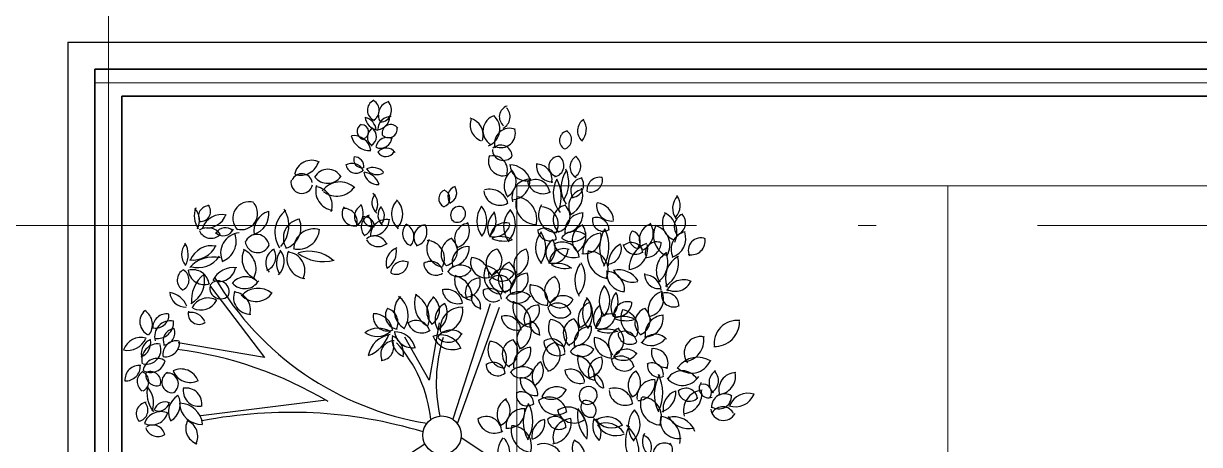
# Model space of a CAD drawing. Header units: inches. Extents: x 13 to 261, y -112 to -47.
# Drawn here: x 16.1 to 22.65, y -54.07 to -51.72 of the extents above; entities that cross this region are included whole.
import ezdxf

# ---------------------------------------------------------------- set-up
doc = ezdxf.new("R2010")
doc.units = ezdxf.units.IN
doc.header["$MEASUREMENT"] = 0
doc.linetypes.add('ACAD_ISO04W100', pattern=[30, 24, -3, 0, -3])
for name, color, linetype, lineweight in [('CAJONES', 3, 'Continuous', 20), ('COTAS', 192, 'Continuous', 13), ('EJES', 1, 'ACAD_ISO04W100', 13), ('MUROS', 5, 'Continuous', 35), ('TERRENO', 8, 'Continuous', 25)]:
    doc.layers.add(name, color=color, linetype=linetype, lineweight=lineweight)

msp = doc.modelspace()

# ---------------------------------------------------------------- linework, layer by layer
for p, q in [((17.144, -53.1878), (17.4457, -53.5839)), ((18.701, -53.2832), (18.4935, -53.9272)), ((18.5191, -53.9514), (18.7539, -53.3018)), ((18.4177, -53.3892), (18.3615, -53.7084)), ((17.4457, -53.5839), (16.9651, -53.501)), ((18.3615, -53.7084), (18.2262, -53.4698)), ((17.0912, -53.906), (17.7884, -53.8184)), ((19.4498, -54.632), (18.5398, -54.0302))]:
    msp.add_line(p, q)
msp.add_circle((18.4336, -54.016), 0.1071)
for centre, radius, start, end in [((18.0787, -52.2053), 0.0607, 113.92168, 249.82538), ((18.022, -52.2066), 0.0623, 303.38362, 59.53571), ((18.1541, -52.2306), 0.0751, 102.68561, 211.90429), ((18.0848, -52.2048), 0.0677, 274.97534, 44.91), ((18.8162, -52.2421), 0.0636, 108.85497, 231.63937), ((18.7397, -52.2413), 0.0729, 298.30121, 43.5233), ((18.091, -52.2319), 0.0868, 188.31163, 258.45357), ((17.9882, -52.3218), 0.0786, 4.89311, 76.74158), ((18.1481, -52.3122), 0.0714, 87.83448, 179.53765), ((18.0635, -52.2349), 0.0807, 279.7826, 355.7888), ((18.6852, -52.2863), 0.0951, 158.52429, 248.84413), ((18.5626, -52.3458), 0.1008, 343.91398, 73.70594), ((18.749, -52.32), 0.0872, 105.38493, 240.0186), ((18.656, -52.311), 0.0998, 291.34146, 50.05033), ((19.263, -52.32), 0.0748, 122.38649, 227.96679), ((18.0054, -52.3239), 0.0452, 117.71926, 256.28575), ((17.9853, -52.3259), 0.0393, 285.90119, 89.30448), ((18.0755, -52.3557), 0.0576, 118.18339, 238.2577), ((18.0118, -52.3519), 0.0567, 301.6623, 54.90472), ((18.1357, -52.3089), 0.0491, 223.35159, 9.43059), ((18.1485, -52.3336), 0.0484, 35.97062, 189.33151), ((18.811, -52.3909), 0.0853, 67.92729, 195.67829), ((18.7631, -52.3343), 0.0792, 245.23908, 17.627), ((19.1417, -52.3735), 0.0538, 99.71079, 240.85476), ((19.1006, -52.3684), 0.0542, 285.96818, 60.5063), ((19.1416, -52.3114), 0.0961, 317.16538, 32.94866), ((18.0318, -52.3236), 0.1063, 193.50861, 273.0872), ((17.9411, -52.4441), 0.0975, 10.20437, 96.97908), ((18.128, -52.4207), 0.0637, 61.73483, 169.05093), ((18.091, -52.3541), 0.0627, 246.28865, 359.70714), ((18.1239, -52.4769), 0.061, 36.14127, 140.79956), ((18.1214, -52.4118), 0.052, 210.65549, 332.4807), ((18.776, -52.4226), 0.0621, 181.18898, 321.3336), ((18.7607, -52.4631), 0.0636, 3.52739, 133.18259), ((17.707, -52.5805), 0.0964, 62.42941, 169.28232), ((17.6465, -52.4626), 0.1044, 252.49414, 344.32581), ((17.932, -52.5719), 0.0704, 26.87193, 120.48671), ((17.954, -52.5002), 0.056, 192.9724, 318.99675), ((17.9861, -52.4807), 0.0446, 156.46896, 283.25491), ((17.9456, -52.5176), 0.0527, 350.87823, 91.19175), ((18.7741, -52.4886), 0.082, 158.0733, 286.37245), ((18.7182, -52.5391), 0.08, 342.45729, 100.26574), ((18.8057, -52.6366), 0.1281, 18.26331, 88.3325), ((18.9033, -52.5085), 0.0898, 178.87525, 284.02542), ((18.9605, -52.5919), 0.0859, 348.24649, 92.16976), ((19.0495, -52.5142), 0.09, 173.14198, 270.58255), ((19.0843, -52.5187), 0.0559, 86.43784, 252.64696), ((19.049, -52.5141), 0.0635, 282.51585, 54.91138), ((19.2121, -52.521), 0.0661, 117.23721, 242.40261), ((19.1397, -52.5178), 0.0668, 298.22565, 55.37996), ((17.6529, -52.6177), 0.059, 9.34443, 157.53555), ((17.7982, -52.6183), 0.0842, 29.50185, 151.18458), ((17.7968, -52.5212), 0.091, 218.23943, 323.75607), ((18.0792, -52.5378), 0.0819, 188.84564, 271.95322), ((17.986, -52.6511), 0.102, 18.01612, 82.01819), ((18.0487, -52.6034), 0.0793, 41.34306, 116.57951), ((18.072, -52.4966), 0.0676, 210.9884, 303.70951), ((18.8797, -52.6261), 0.1004, 122.14069, 216.85389), ((18.7522, -52.603), 0.0946, 297.62397, 42.95038), ((19.2646, -52.6356), 0.1684, 145.16433, 213.74404), ((18.9593, -52.6093), 0.1807, 326.79962, 24.8739), ((19.2206, -52.6528), 0.0697, 94.70919, 216.00335), ((19.1505, -52.6205), 0.0716, 272.93448, 33.59366), ((19.312, -52.6502), 0.0713, 78.61344, 187.52006), ((19.2595, -52.5934), 0.0679, 261.25089, 12.05229), ((17.6533, -52.6078), 0.061, 168.63658, 347.92973), ((17.8406, -52.6537), 0.1104, 164.59803, 260.89584), ((17.7202, -52.7334), 0.1021, 339.82396, 82.07737), ((17.8649, -52.7248), 0.1202, 46.07083, 144.43968), ((17.8486, -52.5676), 0.1168, 230.52395, 326.75364), ((18.4665, -52.6977), 0.0509, 109.53087, 241.42824), ((18.5246, -52.6862), 0.0588, 107.6026, 220.09993), ((18.4554, -52.6654), 0.0602, 292.38192, 35.47756), ((18.6998, -52.7491), 0.1037, 13.28273, 106.18421), ((18.9224, -52.689), 0.0991, 86.14038, 195.65275), ((18.8158, -52.5974), 0.1081, 274.5739, 4.01483), ((18.9944, -52.584), 0.0862, 191.10665, 300.07559), ((18.9538, -52.6709), 0.0793, 9.14206, 119.81267), ((19.2209, -52.6682), 0.1678, 152.21612, 219.76315), ((18.9023, -52.686), 0.1954, 338.3493, 29.44005), ((19.2362, -52.7401), 0.0969, 104.41598, 209.36017), ((19.1, -52.6797), 0.117, 294.91407, 19.83167), ((17.3601, -52.8072), 0.0915, 73.17349, 224.61592), ((18.1205, -52.7203), 0.0772, 142.32479, 229.06313), ((17.9961, -52.7286), 0.0799, 329.13774, 48.58975), ((18.2592, -52.7837), 0.1069, 134.84642, 229.62968), ((18.1053, -52.7846), 0.1097, 318.27318, 46.41661), ((18.4291, -52.6965), 0.0487, 287.57352, 69.17597), ((18.7553, -52.6445), 0.0899, 185.70376, 298.97365), ((18.9591, -52.7276), 0.1146, 161.02226, 269.60673), ((18.8332, -52.8146), 0.1286, 344.4921, 82.37913), ((19.8185, -52.7517), 0.1006, 136.78702, 216.16046), ((19.6674, -52.736), 0.0929, 315.9846, 36.89162), ((17.1847, -52.7933), 0.1303, 160.29202, 213.4828), ((16.9826, -52.8195), 0.1008, 332.68321, 42.01309), ((17.135, -52.7952), 0.0571, 86.94366, 212.92682), ((17.0886, -52.769), 0.0559, 265.17133, 42.04616), ((17.3164, -52.7803), 0.0904, 253.90175, 39.61603), ((17.3511, -52.7827), 0.1187, 285.90527, 6.90557), ((17.5023, -52.8793), 0.1161, 107.69341, 189.37288), ((17.6559, -52.8863), 0.1529, 127.13817, 213.99299), ((17.4117, -52.8483), 0.1696, 317.00476, 32.61776), ((17.9464, -52.7807), 0.0693, 147.41084, 279.97006), ((17.8866, -52.8269), 0.0751, 339.61638, 92.50374), ((18.0162, -52.7973), 0.0702, 115.61991, 222.92703), ((17.9033, -52.7779), 0.0916, 312.90614, 31.73028), ((18.1541, -52.791), 0.0771, 140.14093, 228.1827), ((18.0431, -52.7937), 0.0698, 318.66834, 46.44106), ((18.5295, -52.789), 0.048, 61.01228, 235.08035), ((18.5172, -52.7821), 0.0476, 250.16554, 52.9637), ((18.7641, -52.8224), 0.137, 143.16677, 218.14729), ((18.5445, -52.8241), 0.1387, 323.24776, 37.60084), ((18.7973, -52.8583), 0.1099, 131.35326, 209.06391), ((18.6144, -52.8211), 0.1205, 315.02999, 24.55199), ((18.914, -52.8533), 0.1373, 137.48635, 218.05505), ((18.7154, -52.8396), 0.127, 311.71984, 39.26372), ((19.0683, -52.7882), 0.0974, 145.27002, 274.02305), ((18.9828, -52.8413), 0.0981, 330.43089, 85.89022), ((19.1374, -52.8174), 0.0849, 100.48635, 232.72471), ((19.0611, -52.7987), 0.0856, 287.24581, 47.52367), ((19.1093, -52.782), 0.1086, 273.16224, 3.84646), ((19.2224, -52.882), 0.1043, 91.75674, 183.79039), ((19.3798, -52.7374), 0.0853, 169.50456, 275.73619), ((19.2859, -52.8239), 0.1031, 3.36467, 83.21766), ((19.7628, -52.8331), 0.1019, 146.89945, 247.90523), ((19.6203, -52.8868), 0.122, 333.65568, 64.58258), ((17.2044, -52.8976), 0.1108, 75.58359, 161.67529), ((17.1242, -52.7482), 0.1129, 257.92892, 341.23686), ((17.6566, -52.9176), 0.1067, 97.76719, 211.5276), ((17.5254, -52.858), 0.123, 288.69132, 20.42857), ((18.0534, -52.8558), 0.0699, 110.97195, 224.91354), ((18.0457, -52.7997), 0.0539, 176.03984, 283.2904), ((18.0018, -52.855), 0.056, 7.96456, 98.63125), ((17.977, -52.8423), 0.0656, 290.37412, 47.84887), ((18.1235, -52.9026), 0.088, 78.40517, 182.53464), ((18.0455, -52.8094), 0.0952, 268.00403, 358.11403), ((18.2853, -52.8928), 0.0713, 131.99285, 249.13242), ((18.1998, -52.9103), 0.0777, 319.06303, 62.06223), ((18.3475, -52.9136), 0.0707, 96.11952, 222.58265), ((18.2681, -52.8827), 0.082, 287.06815, 28.78201), ((18.5908, -52.9211), 0.0868, 97.68651, 214.84583), ((18.4883, -52.8762), 0.0985, 287.49578, 27.97114), ((18.7869, -52.9169), 0.0847, 72.69506, 173.03412), ((18.7264, -52.8239), 0.0868, 255.49863, 349.81989), ((19.2474, -52.9285), 0.0889, 109.96526, 226.45138), ((19.129, -52.9065), 0.106, 304.78436, 37.31294), ((19.2946, -52.8725), 0.0694, 359.59303, 111.58413), ((19.3327, -52.8184), 0.0611, 170.72431, 298.27519), ((19.6244, -52.9275), 0.0928, 107.43882, 214.98892), ((19.5092, -52.8912), 0.1011, 295.65017, 34.4069), ((19.8038, -52.854), 0.0767, 114.0369, 223.50951), ((19.7171, -52.8334), 0.0726, 290.60579, 44.08887), ((17.1288, -52.9488), 0.0884, 35.77376, 122.51733), ((17.1473, -52.8482), 0.0707, 204.05844, 314.47066), ((17.2162, -52.8435), 0.0608, 223.74418, 336.19976), ((17.2268, -52.9194), 0.0596, 46.13214, 150.50482), ((17.3135, -53.001), 0.1125, 95.1628, 205.60561), ((17.1683, -52.9347), 0.1195, 289.73533, 20.28682), ((17.4021, -52.9659), 0.0689, 5.94946, 159.57358), ((17.6326, -52.8606), 0.119, 256.75364, 356.60202), ((17.7197, -52.9783), 0.112, 72.74363, 180.36233), ((18.0587, -52.976), 0.0707, 18.00337, 130.96587), ((18.7606, -53.0435), 0.1341, 60.30078, 112.02133), ((19.0882, -52.9704), 0.1338, 140.91935, 221.47754), ((19.0341, -52.8653), 0.0676, 183.56256, 302.70277), ((19.0047, -52.9278), 0.0653, 2.9178, 123.87554), ((18.8601, -52.9709), 0.1512, 324.44084, 35.58139), ((19.1725, -52.9718), 0.0922, 46.79371, 143.52903), ((19.1578, -52.835), 0.1021, 234.51144, 318.48629), ((19.2267, -52.9113), 0.0933, 260.78189, 11.57404), ((19.3266, -52.9994), 0.1094, 94.05931, 182.85268), ((19.5132, -52.9704), 0.2018, 148.63217, 209.7893), ((19.1339, -52.9639), 0.2291, 331.48766, 24.33627), ((19.5364, -52.9179), 0.0591, 136.24075, 260.67303), ((19.478, -52.9359), 0.0595, 321.02459, 73.28351), ((19.7334, -52.9034), 0.1229, 153.29425, 242.9286), ((19.5893, -52.9566), 0.1137, 329.32534, 72.46005), ((19.8093, -52.9797), 0.0998, 102.06485, 206.29095), ((19.6789, -52.9183), 0.1123, 288.85722, 18.5699), ((17.0757, -53.0089), 0.0926, 139.8913, 219.83505), ((16.8948, -53.0107), 0.1257, 331.28214, 31.1149), ((17.0489, -52.9028), 0.1371, 261.14143, 336.78972), ((17.1507, -53.0872), 0.1271, 78.673, 158.94398), ((17.4066, -52.9296), 0.0691, 186.10476, 340.43593), ((18.0779, -52.8921), 0.0734, 207.88998, 312.75994), ((18.2135, -53.0581), 0.0919, 109.40832, 197.51598), ((18.0718, -52.9923), 0.1083, 300.44578, 9.87124), ((18.4525, -52.9757), 0.1035, 151.32666, 261.30757), ((18.3473, -53.0318), 0.1003, 334.70732, 87.72624), ((18.5196, -53.0042), 0.0914, 109.74111, 227.84806), ((18.4349, -52.9888), 0.0849, 285.79987, 54.55565), ((18.4802, -52.9716), 0.1044, 274.08938, 5.24666), ((18.5783, -53.0539), 0.0886, 84.81587, 197.94164), ((18.7773, -52.7646), 0.1693, 247.08114, 285.97012), ((19.0999, -52.9995), 0.0878, 124.2551, 223.50336), ((18.9599, -52.9782), 0.1048, 310.47171, 29.31965), ((19.1122, -53.0571), 0.0808, 68.53571, 180.85041), ((19.1665, -52.9065), 0.1196, 203.30244, 285.25765), ((19.1042, -53.0329), 0.0934, 5.97977, 119.26537), ((19.3453, -52.9771), 0.0873, 277.59564, 15.10781), ((19.4866, -53.0647), 0.1277, 117.34051, 183.27288), ((19.5112, -52.9373), 0.0705, 192.41826, 303.90019), ((19.4886, -53.0068), 0.064, 6.2156, 135.81941), ((19.4625, -52.9761), 0.1169, 276.04882, 11.64334), ((19.6267, -53.0894), 0.1516, 110.74006, 181.91109), ((19.6299, -53.0033), 0.0645, 66.35838, 190.74891), ((19.5685, -52.9399), 0.0855, 268.1515, 359.8351), ((19.8739, -52.9852), 0.0686, 66.78237, 207.21434), ((19.8234, -52.9349), 0.0756, 256.17769, 11.73521), ((17.158, -53.1927), 0.1697, 76.02165, 138.93291), ((17.0735, -52.9366), 0.1458, 254.02342, 326.14008), ((17.4373, -53.0345), 0.1171, 153.31148, 246.95196), ((17.282, -53.0884), 0.1161, 332.95618, 66.79949), ((17.535, -53.054), 0.0829, 115.21108, 219.74433), ((17.4286, -53.0229), 0.0801, 292.34203, 31.19774), ((17.6272, -53.057), 0.1158, 143.94876, 211.93917), ((17.452, -53.0482), 0.1027, 314.14219, 37.9823), ((17.6812, -53.0325), 0.1111, 158.15175, 263.69573), ((17.566, -53.0995), 0.1044, 334.62149, 84.62342), ((17.7714, -52.8201), 0.2287, 232.3049, 285.54675), ((17.6954, -53.1849), 0.1941, 47.31759, 108.31253), ((18.6774, -53.0539), 0.0846, 161.89683, 288.92191), ((18.5924, -53.1298), 0.1034, 354.26456, 86.67), ((18.7629, -53.0591), 0.0839, 107.33832, 232.64617), ((18.6826, -53.0424), 0.0853, 286.59848, 48.16612), ((18.9255, -53.0681), 0.0917, 103.06792, 209.66029), ((18.8139, -53.028), 0.1008, 287.46599, 28.48285), ((19.0499, -52.9713), 0.0865, 254.37033, 354.59287), ((19.3726, -53.0153), 0.1284, 166.90396, 260.45662), ((19.255, -53.0952), 0.1038, 333.61685, 94.27002), ((19.7394, -53.0978), 0.1126, 118.96097, 215.47664), ((19.5544, -53.0536), 0.1372, 308.33421, 23.74437), ((19.5989, -53.056), 0.1515, 301.28204, 14.30972), ((19.8139, -53.1397), 0.136, 117.80018, 201.80639), ((17.0236, -53.1517), 0.0644, 116.72033, 240.19891), ((16.9618, -53.1505), 0.0633, 299.86628, 60.52199), ((17.1102, -53.0851), 0.0914, 186.53569, 289.95266), ((17.0456, -53.1861), 0.0921, 7.18733, 105.0769), ((17.2697, -53.2059), 0.1237, 79.79803, 155.13171), ((17.1928, -53.0673), 0.0917, 248.55464, 351.13521), ((18.2179, -53.1161), 0.0695, 66.69332, 178.14022), ((18.1784, -53.053), 0.0665, 245.44178, 4.71261), ((18.3995, -53.0568), 0.0676, 180.37126, 303.10074), ((18.3709, -53.1155), 0.0683, 8.08473, 123.75421), ((18.5367, -53.1574), 0.0888, 48.23839, 145.66877), ((18.5275, -53.0537), 0.0788, 218.70321, 329.50682), ((18.7703, -53.1272), 0.1034, 150.14566, 267.09326), ((18.6567, -53.185), 0.1158, 337.17382, 79.18733), ((18.7759, -53.1654), 0.0755, 37.94528, 153.70905), ((18.8461, -53.1439), 0.0988, 111.68953, 233.44021), ((18.7455, -53.1284), 0.0986, 293.62676, 49.26844), ((19.1178, -52.94), 0.1464, 239.00338, 283.56949), ((19.0804, -53.1696), 0.1103, 48.14406, 108.40438), ((19.338, -53.1551), 0.1645, 145.02658, 211.56866), ((19.0835, -53.1361), 0.148, 318.56884, 32.87734), ((19.3456, -53.2071), 0.1049, 356.22956, 89.07833), ((19.4511, -53.1164), 0.0994, 171.31245, 268.78256), ((19.4934, -53.0469), 0.1164, 205.50846, 285.73056), ((19.4166, -53.2219), 0.1272, 31.36898, 102.46031), ((16.9666, -53.1543), 0.145, 298.51831, 14.07845), ((17.2237, -53.2648), 0.1856, 128.09608, 186.01208), ((17.2009, -53.1962), 0.0601, 158.80281, 311.83582), ((17.188, -53.2163), 0.06, 336.05473, 132.55128), ((18.6223, -52.286), 1.6857, 210.38871, 260.69015), ((17.3396, -53.2258), 0.0928, 42.25229, 144.33778), ((17.3345, -53.1081), 0.0913, 222.12937, 329.19537), ((18.6187, -53.1514), 0.1146, 167.12096, 259.91622), ((18.4778, -53.2466), 0.1231, 351.41322, 76.61198), ((18.6443, -53.2211), 0.0808, 89.72902, 202.21864), ((18.5625, -53.1626), 0.0846, 273.76352, 16.32623), ((18.7532, -53.196), 0.0705, 12.14323, 144.92321), ((18.7718, -53.1395), 0.0755, 190.19143, 310.798), ((18.7668, -53.0804), 0.0768, 221.99586, 334.64109), ((18.9134, -53.2137), 0.1, 92.34819, 187.3397), ((18.8286, -53.1436), 0.0854, 261.00809, 20.87922), ((19.0911, -53.2133), 0.0862, 108.08275, 226.46223), ((19.0027, -53.1955), 0.0863, 290.24345, 48.96656), ((19.5631, -53.2141), 0.0914, 3.052, 92.80255), ((19.6417, -53.1195), 0.0797, 176.35671, 279.11997), ((19.7781, -53.2486), 0.0987, 64.11027, 158.53396), ((19.7319, -53.1171), 0.0972, 242.06091, 335.98408), ((17.0058, -53.2136), 0.0886, 183.78183, 272.50682), ((16.8976, -53.3446), 0.1248, 22.2101, 80.74919), ((17.3643, -53.2496), 0.0915, 156.81335, 273.24075), ((17.2691, -53.3165), 0.0983, 344.45989, 84.28115), ((17.4087, -53.3237), 0.1262, 51.73387, 137.78562), ((17.397, -53.1619), 0.1091, 222.59553, 326.92396), ((18.4232, -53.2827), 0.1436, 158.52051, 239.67015), ((18.2059, -53.3655), 0.156, 345.34888, 59.22381), ((18.4592, -53.2925), 0.0889, 8.22688, 106.06198), ((18.5215, -53.1974), 0.0861, 183.16846, 289.50289), ((18.6605, -53.2444), 0.0656, 159.78443, 260.25996), ((18.5718, -53.3021), 0.077, 350.43209, 71.1351), ((18.7201, -53.2156), 0.0576, 172.05566, 308.41873), ((18.6992, -53.2636), 0.0653, 5.06063, 123.48323), ((18.8619, -53.3062), 0.0897, 42.78011, 143.99568), ((19.0198, -53.1939), 0.0977, 168.92937, 271.74509), ((18.9338, -53.2704), 0.0902, 345.79614, 96.82588), ((19.1073, -53.3197), 0.0812, 46.42337, 153.00992), ((19.4491, -53.2671), 0.1397, 143.05553, 218.01373), ((19.2408, -53.2679), 0.1277, 320.49392, 41.90297), ((19.492, -53.2982), 0.1179, 138.41945, 207.00681), ((19.2993, -53.2709), 0.1153, 317.38964, 24.4345), ((19.69, -53.3187), 0.1083, 106.14434, 212.81608), ((19.5701, -53.2585), 0.0975, 284.11429, 24.52212), ((19.6816, -53.2941), 0.0716, 359.12418, 112.72461), ((19.7235, -53.2336), 0.0679, 171.09706, 298.59512), ((17.1301, -53.3488), 0.0977, 59.52154, 154.91308), ((17.0894, -53.2186), 0.0997, 244.5967, 332.30384), ((18.2794, -53.3237), 0.1114, 134.2023, 240.90794), ((18.1138, -53.3487), 0.1315, 325.54243, 53.58349), ((18.447, -53.327), 0.0985, 126.45053, 226.51854), ((18.3289, -53.3184), 0.091, 303.11561, 53.30745), ((18.496, -53.3726), 0.1014, 116.93436, 215.35756), ((18.3531, -53.3351), 0.1097, 300.63787, 28.77008), ((18.5424, -53.422), 0.1188, 85.81847, 189.4713), ((18.8547, -53.1999), 0.0809, 221.54927, 328.06137), ((18.8051, -53.3953), 0.1235, 349.36745, 79.90347), ((18.9442, -53.2993), 0.1163, 165.2561, 263.78576), ((18.9691, -53.3697), 0.079, 87.23998, 201.3795), ((18.8955, -53.3159), 0.081, 269.89612, 19.69401), ((19.0941, -53.2914), 0.0716, 188.04798, 326.09583), ((19.0779, -53.3568), 0.0768, 15.44459, 134.49481), ((19.0894, -53.2236), 0.0821, 227.87519, 332.95523), ((19.2955, -53.3721), 0.1041, 111.19676, 203.96271), ((19.1627, -53.3187), 0.1031, 290.09847, 24.85237), ((19.3493, -53.3342), 0.134, 141.34195, 219.65444), ((19.1314, -53.3392), 0.1407, 324.68681, 40.32706), ((19.3743, -53.3661), 0.0978, 128.33677, 211.00896), ((19.206, -53.3375), 0.1169, 314.50142, 23.77454), ((19.4072, -53.2713), 0.0843, 255.1501, 357.13436), ((19.4663, -53.3495), 0.0775, 70.98117, 183.24959), ((16.8316, -53.3836), 0.0806, 130.36092, 245.48632), ((16.7277, -53.3994), 0.0936, 321.60053, 56.5943), ((16.839, -53.3449), 0.074, 254.06255, 3.31499), ((16.9007, -53.4182), 0.0785, 81.11966, 182.19692), ((17.036, -53.4148), 0.0833, 23.3403, 101.31275), ((17.0794, -53.3392), 0.0591, 166.23814, 307.3245), ((18.0537, -53.4447), 0.1058, 5.42565, 91.82859), ((18.131, -53.3548), 0.0805, 167.30865, 291.59988), ((18.1942, -53.3497), 0.0759, 146.63115, 261.67994), ((18.1055, -53.389), 0.0831, 334.84607, 72.66273), ((18.4285, -53.3226), 0.1209, 273.12718, 8.13183), ((18.7903, -53.4326), 0.0822, 5.73151, 109.81522), ((18.8499, -53.3437), 0.0866, 187.55686, 287.7632), ((19.1935, -53.4477), 0.0844, 106.18804, 233.79325), ((19.1066, -53.4307), 0.0884, 292.65474, 48.099), ((19.3709, -53.4195), 0.0794, 69.35364, 178.87551), ((19.3158, -53.3395), 0.0835, 253.30424, 355.55557), ((19.4441, -53.481), 0.1266, 60.19906, 112.68611), ((19.4575, -53.2023), 0.1756, 249.35146, 285.30904), ((19.5342, -53.3631), 0.1055, 154.50995, 258.79987), ((19.4208, -53.4211), 0.1055, 336.21863, 80.54513), ((19.5914, -53.3891), 0.0838, 108.64166, 234.61911), ((19.5055, -53.3746), 0.0872, 293.35412, 47.22435), ((19.5628, -53.3651), 0.1024, 269.57226, 9.90297), ((19.6734, -53.4559), 0.109, 93.53215, 191.61815), ((16.921, -53.4667), 0.088, 78.43443, 195.56167), ((16.8483, -53.387), 0.0905, 260.98542, 4.74531), ((16.9477, -53.489), 0.0666, 94.19025, 202.36505), ((16.8781, -53.4445), 0.0685, 274.14505, 19.51076), ((18.0796, -53.5496), 0.1298, 57.4765, 126.05869), ((18.3203, -53.3665), 0.0795, 194.95489, 306.03456), ((18.2886, -53.4556), 0.0791, 17.86966, 124.32036), ((18.4841, -53.52), 0.0902, 46.04014, 144.60198), ((18.9389, -53.4794), 0.088, 104.59008, 219.22386), ((18.8252, -53.437), 0.1059, 292.13946, 23.32746), ((18.9871, -53.3924), 0.0649, 165.18359, 263.30609), ((18.9008, -53.4525), 0.0763, 354.56122, 73.49528), ((19.1325, -53.4163), 0.1064, 156.8361, 261.26618), ((19.0275, -53.4717), 0.1004, 329.56995, 84.76094), ((19.1662, -53.419), 0.0997, 271.17581, 5.35157), ((19.2591, -53.4999), 0.0899, 85.31775, 194.31651), ((19.3583, -53.306), 0.1396, 244.63833, 291.30102), ((19.3473, -53.5739), 0.1496, 63.38816, 108.43248), ((19.4557, -53.5061), 0.0945, 113.64257, 221.63027), ((19.3564, -53.4893), 0.0892, 293.41304, 47.3407), ((19.9522, -53.3827), 0.1384, 268.15644, 0.11437), ((20.0754, -53.5025), 0.126, 82.7119, 190.32862), ((16.683, -53.4335), 0.1098, 257.62341, 336.63804), ((16.7569, -53.5738), 0.102, 73.6911, 161.04692), ((16.8439, -53.5614), 0.0855, 113.01977, 190.11798), ((16.7286, -53.5013), 0.0829, 291.49994, 12.23726), ((16.9546, -53.5654), 0.0754, 78.20059, 190.84453), ((16.8938, -53.5009), 0.0778, 260.67075, 5.55983), ((18.0722, -53.3537), 0.1119, 232.80456, 311.6383), ((18.171, -53.6044), 0.1523, 100.13473, 167.36482), ((17.9538, -53.3915), 0.1942, 291.27153, 341.25195), ((18.1681, -53.5658), 0.076, 90.79267, 207.35471), ((18.0884, -53.5232), 0.077, 274.80749, 24.66214), ((18.2586, -53.4818), 0.1033, 168.68778, 248.06611), ((18.1113, -53.5602), 0.1081, 350.14355, 65.72919), ((18.1736, -53.5532), 0.1126, 12.82144, 92.88672), ((18.269, -53.4282), 0.1003, 187.47936, 279.56298), ((17.619, -54.0065), 0.7559, 5.87951, 42.02971), ((18.4271, -53.5781), 0.121, 21.36329, 111.39554), ((18.4931, -53.4222), 0.117, 200.37492, 294.02432), ((19.262, -53.7238), 0.8603, 162.98898, 192.49955), ((18.4702, -53.4209), 0.0775, 220.23387, 335.70811), ((18.7908, -53.5412), 0.1015, 150.9837, 265.36568), ((18.6938, -53.593), 0.0998, 330.73449, 87.48915), ((18.8511, -53.564), 0.0821, 101.90188, 239.01963), ((18.7636, -53.5492), 0.0919, 295.85268, 44.13181), ((19.087, -53.5882), 0.0914, 104.18656, 228.66669), ((19.079, -53.4955), 0.0776, 174.31384, 302.00242), ((19.0414, -53.5556), 0.0763, 359.70064, 120.96697), ((18.9969, -53.5676), 0.0951, 286.30728, 46.13902), ((19.3787, -53.4871), 0.0983, 172.37611, 269.02388), ((19.2728, -53.576), 0.1041, 354.37258, 84.99999), ((19.4796, -53.4439), 0.0658, 183.76763, 304.34757), ((19.4496, -53.5063), 0.0692, 8.24507, 118.30405), ((19.5995, -53.4184), 0.098, 233.51428, 321.81963), ((19.6214, -53.536), 0.0826, 41.60113, 155.03582), ((19.7749, -53.4884), 0.1167, 273.12532, 9.20318), ((19.8732, -53.5575), 0.0909, 76.38536, 217.62798), ((16.8508, -53.5958), 0.0888, 81.25047, 194.10724), ((16.787, -53.5388), 0.0816, 257.74226, 19.31873), ((16.6856, -55.6878), 2.1672, 59.0723, 82.76598), ((18.9333, -53.6289), 0.1024, 92.47587, 186.45871), ((18.8277, -53.5419), 0.1008, 272.86637, 7.28226), ((19.2186, -53.5958), 0.0835, 43.31327, 147.80158), ((19.2094, -53.4955), 0.0821, 223.34748, 328.39788), ((19.4598, -53.6173), 0.0804, 42.5412, 152.71423), ((19.4435, -53.5091), 0.0896, 232.63056, 328.1246), ((19.686, -53.5531), 0.0861, 168.16803, 269.90376), ((19.611, -53.6151), 0.0817, 338.17016, 97.76484), ((16.7489, -53.7082), 0.0814, 84.60798, 183.54696), ((16.6721, -53.6316), 0.0817, 266.85441, 2.85266), ((16.8097, -53.5829), 0.0837, 240.44092, 347.00788), ((16.8472, -53.6664), 0.0783, 54.73646, 170.58208), ((18.7436, -53.6201), 0.0649, 178.36582, 308.05852), ((18.7193, -53.6765), 0.0661, 4.16004, 127.01672), ((19.0284, -53.6897), 0.0932, 118.42796, 214.51226), ((18.9048, -53.6565), 0.0934, 299.59074, 32.09449), ((19.1491, -53.7003), 0.136, 357.11846, 73.82187), ((19.3056, -53.594), 0.1168, 168.49106, 258.28198), ((19.3308, -53.6636), 0.0829, 94.53067, 200.42155), ((19.2369, -53.6071), 0.0901, 278.63758, 15.22209), ((19.4291, -53.6504), 0.0754, 9.85271, 134.5364), ((19.4481, -53.5877), 0.0708, 188.37369, 321.37631), ((19.6036, -53.676), 0.0629, 352.67735, 118.41008), ((19.6416, -53.6291), 0.0635, 168.65979, 294.59942), ((19.8231, -53.5558), 0.1141, 226.13844, 337.12515), ((19.8576, -53.7168), 0.1349, 56.5311, 144.84174), ((16.8001, -53.7162), 0.064, 121.69389, 234.70773), ((16.7418, -53.7168), 0.0593, 297.20411, 67.42326), ((16.8449, -53.6802), 0.0607, 166.06436, 289.1117), ((16.8098, -53.7187), 0.0576, 339.87712, 111.48366), ((16.9325, -53.7197), 0.0595, 117.90262, 276.28444), ((16.9054, -53.7295), 0.0601, 305.09486, 94.87346), ((17.0319, -53.6197), 0.1023, 200.70948, 296.75363), ((16.98, -53.7491), 0.1021, 21.0652, 115.33398), ((18.8826, -53.7251), 0.0905, 48.69908, 140.9543), ((18.875, -53.6247), 0.0723, 215.51048, 336.04937), ((18.9563, -53.7087), 0.0868, 171.99731, 277.28587), ((18.8703, -53.7925), 0.0967, 359.56371, 90.11191), ((19.2013, -53.6435), 0.0839, 186.95141, 286.67283), ((19.1496, -53.7258), 0.078, 3.38309, 113.78493), ((19.2477, -53.753), 0.0863, 1.08684, 68.64781), ((19.3599, -53.6782), 0.0802, 175.99188, 249.50248), ((19.5682, -53.7391), 0.098, 123.82181, 219.91712), ((19.4448, -53.7231), 0.0943, 301.45182, 43.82623), ((19.832, -53.7878), 0.2163, 149.84899, 206.88584), ((19.4278, -53.7805), 0.2347, 334.70769, 26.17416), ((19.7724, -53.6297), 0.1088, 218.01947, 327.58667), ((19.7713, -53.7531), 0.0963, 30.92923, 147.12751), ((19.9969, -53.7223), 0.0764, 121.56606, 227.01777), ((19.8967, -53.7122), 0.0763, 300.48127, 46.68881), ((19.9653, -53.6869), 0.1031, 274.37121, 9.83404), ((20.0705, -53.7629), 0.0955, 90.46577, 198.65004), ((16.9663, -53.7784), 0.1759, 167.11113, 217.43535), ((16.6952, -53.8348), 0.1323, 340.58297, 43.10395), ((17.0078, -53.8417), 0.0888, 350.26298, 100.3401), ((17.0783, -53.769), 0.0859, 166.99611, 278.30467), ((19.0719, -53.8368), 0.0903, 52.64334, 155.61523), ((19.0414, -53.7244), 0.0918, 235.78939, 335.18822), ((19.2487, -53.7964), 0.0517, 25.56461, 213.555), ((19.3963, -53.853), 0.0997, 8.72405, 110.00055), ((19.6168, -53.8039), 0.0976, 87.97677, 187.92135), ((19.5185, -53.7213), 0.102, 273.15929, 8.83475), ((19.7916, -53.8187), 0.0645, 4.92624, 129.47968), ((19.7754, -53.7899), 0.1048, 274.17263, 14.84371), ((19.9186, -53.7549), 0.0529, 141.73901, 291.11122), ((19.8888, -53.7775), 0.0464, 324.68587, 108.65478), ((17.0193, -53.8872), 0.109, 121.69404, 205.97633), ((16.8699, -53.8437), 0.1066, 299.5094, 28.6436), ((18.8354, -53.8989), 0.0951, 116.99801, 220.47997), ((18.7231, -53.8789), 0.0897, 295.25284, 44.73496), ((18.8757, -53.8435), 0.0694, 3.03218, 114.25913), ((18.907, -53.7935), 0.0592, 164.243, 309.75487), ((19.0299, -53.9034), 0.1, 11.77603, 126.87443), ((19.0708, -53.8009), 0.1017, 191.71608, 305.79308), ((19.2457, -53.7921), 0.052, 212.31281, 23.7165), ((19.2638, -53.86), 0.0564, 139.7758, 283.11749), ((19.2363, -53.878), 0.0553, 316.94601, 107.84481), ((19.452, -53.761), 0.0881, 183.59451, 300.23504), ((19.654, -53.8428), 0.1159, 161.17839, 270.24009), ((19.5453, -53.9135), 0.1104, 337.95504, 88.2694), ((19.6238, -53.7784), 0.1116, 288.55282, 4.53546), ((19.7703, -53.8691), 0.1059, 110.33989, 190.24292), ((19.8118, -53.7637), 0.0631, 183.54799, 317.1806), ((19.8924, -53.8793), 0.1144, 95.31162, 195.66154), ((19.975, -53.7984), 0.071, 233.26176, 4.19184), ((20.0062, -53.8567), 0.0712, 53.86352, 184.87604), ((20.0665, -53.7433), 0.1142, 251.82133, 337.35816), ((20.138, -53.8925), 0.1105, 72.08657, 158.0846), ((16.7948, -53.8959), 0.064, 98.15722, 221.9765), ((16.7319, -53.8754), 0.0642, 283.73251, 38.0241), ((16.8688, -53.982), 0.0976, 65.49009, 161.22138), ((16.815, -53.864), 0.095, 246.75629, 344.87989), ((16.8898, -53.8916), 0.0609, 62.16143, 165.30313), ((16.8552, -53.8196), 0.0619, 248.0046, 345.16024), ((17.0951, -53.8314), 0.1243, 183.14747, 272.06758), ((16.9711, -53.9677), 0.1298, 6.12558, 88.93192), ((17.5891, -56.4444), 2.5559, 73.1827, 101.0776), ((18.8856, -53.9644), 0.0953, 83.8034, 189.72529), ((18.8007, -53.8824), 0.0944, 267.1208, 7.56099), ((19.0791, -53.9436), 0.1933, 148.22927, 210.61664), ((18.7397, -53.9361), 0.1997, 328.92988, 28.94536), ((19.1697, -53.8514), 0.0968, 195.22304, 305.16771), ((19.1357, -53.953), 0.0941, 17.40223, 128.17549), ((19.376, -53.9062), 0.1879, 167.73308, 224.28523), ((19.0574, -53.9996), 0.1869, 348.56767, 44.68401), ((19.6034, -53.9637), 0.1324, 137.50835, 219.70166), ((19.4095, -53.9573), 0.1271, 315.64849, 40.77175), ((20.0017, -53.8617), 0.0721, 187.65811, 332.08426), ((19.9965, -53.9255), 0.0682, 26.50825, 147.493), ((16.8226, -54.0282), 0.0689, 11.41409, 120.46435), ((17.0982, -53.9768), 0.0917, 151.92977, 250.57475), ((16.9776, -54.0231), 0.0959, 333.0838, 67.10162), ((18.6796, -53.9995), 0.0873, 1.14708, 122.42901), ((18.725, -53.9125), 0.0923, 187.2577, 301.47327), ((18.9405, -53.9898), 0.1218, 165.80836, 263.70474), ((19.0295, -54.0212), 0.0963, 105.55582, 189.61241), ((18.9065, -53.9434), 0.0999, 287.85991, 7.84503), ((19.0848, -53.9187), 0.065, 187.83109, 307.67525), ((19.0632, -53.972), 0.0606, 0.91519, 133.7585), ((19.1563, -54.0287), 0.1051, 92.66103, 199.35999), ((19.0343, -53.9456), 0.1192, 278.30593, 10.61811), ((19.3824, -53.9636), 0.1096, 157.92555, 228.11202), ((19.2281, -54.0025), 0.0915, 331.60156, 57.46514), ((19.3806, -53.864), 0.1114, 213.47378, 302.77335), ((19.3525, -54.0174), 0.1036, 33.41145, 126.13924), ((19.3448, -54.0671), 0.1195, 32.14274, 112.64935), ((19.4014, -53.9006), 0.1175, 209.38443, 294.34648), ((19.7471, -53.9354), 0.0982, 165.24516, 280.81127), ((19.6361, -54.0349), 0.124, 347.69397, 82.4757), ((19.7265, -54.0354), 0.1219, 19.04655, 106.9649), ((19.8078, -53.8478), 0.1315, 209.35913, 282.99076), ((16.8511, -53.9527), 0.0709, 198.38008, 303.8159), ((18.8181, -54.0776), 0.1143, 342.6836, 88.39069), ((19.6392, -54.0515), 0.1843, 152.3561, 228.95212), ((19.3415, -54.1076), 0.1886, 331.21595, 50.58889), ((19.6404, -54.0531), 0.0912, 149.46487, 237.04345), ((19.5323, -54.0812), 0.0688, 315.47902, 71.81464), ((17.2088, -52.4114), 2.0009, 264.25491, 304.34286), ((18.8866, -54.1185), 0.144, 141.95752, 219.50076), ((18.6877, -54.1167), 0.124, 312.36239, 42.9865), ((18.9993, -54.1744), 0.1117, 22.80874, 108.89492), ((19.2597, -54.09), 0.1007, 151.72526, 248.11057), ((19.1335, -54.1344), 0.0965, 330.14513, 66.23691), ((19.6708, -54.1212), 0.0618, 53.21866, 191.06057), ((19.6595, -54.0977), 0.0576, 208.71954, 41.08046)]:
    msp.add_arc(centre, radius, start, end)
at = {"layer": 'CAJONES'}
for p, q in [((18.8507, -52.6268), (71.6507, -52.6268)), ((18.8507, -52.6268), (18.8507, -57.6268)), ((21.2507, -52.6268), (21.2507, -57.6268))]:
    msp.add_line(p, q, dxfattribs=at)
at = {"layer": 'COTAS', "color": 3}
msp.add_line((16.2032, -52.848), (16.8282, -52.848), dxfattribs=at)
at = {"layer": 'EJES', "color": 1, "ltscale": 0.3}
for p, q in [((16.5757, -47.925), (16.5757, -91.8268)), ((12.6505, -52.848), (116.0507, -52.848))]:
    msp.add_line(p, q, dxfattribs=at)
at = {"layer": 'EJES', "ltscale": 0.3}
msp.add_line((16.5007, -52.0518), (116.3507, -52.0518), dxfattribs=at)
at = {"layer": 'MUROS'}
for p, q in [((16.5007, -51.9768), (116.3507, -51.9768)), ((16.5007, -51.9768), (16.5007, -91.8268)), ((16.6507, -52.1268), (116.3507, -52.1268)), ((16.6507, -52.1268), (16.6507, -91.6768))]:
    msp.add_line(p, q, dxfattribs=at)
at = {"layer": 'TERRENO'}
for q in [(116.3507, -51.8268), (16.3507, -91.8268)]:
    msp.add_line((16.3507, -51.8268), q, dxfattribs=at)

doc.saveas('drawing.dxf')
